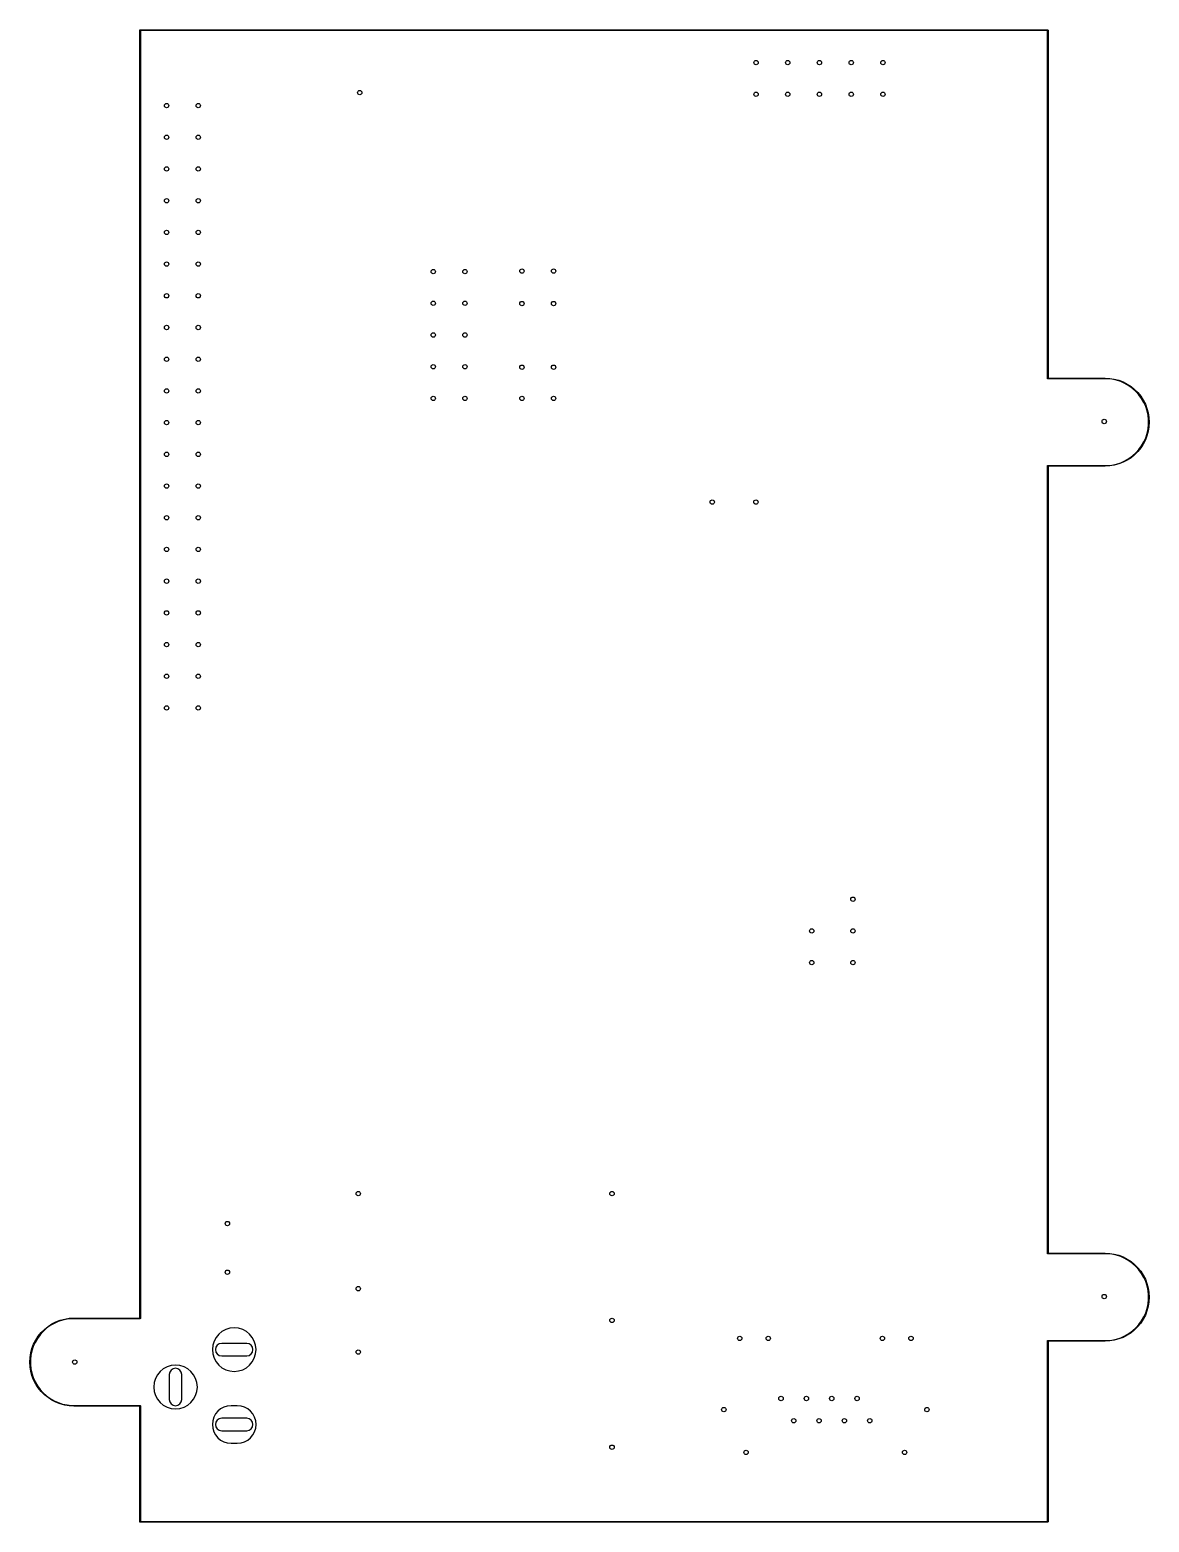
# Model space of a CAD drawing. Header units: inches. Extents: x -1.75 to 1.78, y 0 to 4.71.
import ezdxf

# ---------------------------------------------------------------- set-up
doc = ezdxf.new("R2010")
doc.units = ezdxf.units.IN
doc.header["$MEASUREMENT"] = 0
doc.layers.add('BLACK', color=250, linetype='CONTINUOUS')

msp = doc.modelspace()

# ---------------------------------------------------------------- linework, layer by layer
at = {"layer": 'BLACK', "linetype": 'CONTINUOUS'}
for p, q in [((-1.4065, 4.7047), (-1.4064, 4.7051)), ((-1.4065, 0.6427), (-1.4065, 4.7047)), ((-1.4064, 4.7051), (-1.4059, 4.7056)), ((-1.4059, 4.7056), (-1.4055, 4.7057)), ((-1.4055, 4.7057), (1.4567, 4.7057)), ((-1.4045, 4.7037), (-1.4045, 0.6417)), ((1.4557, 4.7037), (-1.4045, 4.7037)), ((1.4557, 3.6063), (1.4557, 4.7037)), ((1.4567, 4.7057), (1.4571, 4.7056)), ((1.4571, 4.7056), (1.4576, 4.7051)), ((1.4576, 4.7051), (1.4577, 4.7047)), ((1.4577, 4.7047), (1.4577, 3.6073)), ((1.4558, 3.6059), (1.4557, 3.6063)), ((1.4563, 3.6054), (1.4558, 3.6059)), ((1.4567, 3.6053), (1.4563, 3.6054)), ((1.6378, 3.6053), (1.4567, 3.6053)), ((1.4577, 3.6073), (1.6378, 3.6073)), ((1.6378, 3.6073), (1.6523, 3.6065)), ((1.645, 3.6053), (1.6378, 3.6053)), ((1.6592, 3.6038), (1.645, 3.6053)), ((1.6523, 3.6065), (1.6666, 3.6043)), ((1.6733, 3.6008), (1.6592, 3.6038)), ((1.6666, 3.6043), (1.6807, 3.6005)), ((1.6869, 3.5964), (1.6733, 3.6008)), ((1.6807, 3.6005), (1.6942, 3.5953)), ((1.7, 3.5906), (1.6869, 3.5964)), ((1.6942, 3.5953), (1.7072, 3.5887)), ((1.7124, 3.5834), (1.7, 3.5906)), ((1.7072, 3.5887), (1.7194, 3.5808)), ((1.724, 3.575), (1.7124, 3.5834)), ((1.7194, 3.5808), (1.7307, 3.5716)), ((1.7347, 3.5654), (1.724, 3.575)), ((1.7307, 3.5716), (1.7409, 3.5614)), ((1.7443, 3.5547), (1.7347, 3.5654)), ((1.7409, 3.5614), (1.7501, 3.5501)), ((1.7527, 3.5431), (1.7443, 3.5547)), ((1.7501, 3.5501), (1.758, 3.5379)), ((1.7599, 3.5307), (1.7527, 3.5431)), ((1.758, 3.5379), (1.7646, 3.525)), ((1.7657, 3.5176), (1.7599, 3.5307)), ((1.7646, 3.525), (1.7698, 3.5114)), ((1.7701, 3.504), (1.7657, 3.5176)), ((1.7698, 3.5114), (1.7735, 3.4974)), ((1.7731, 3.4899), (1.7701, 3.504)), ((1.7746, 3.4757), (1.7731, 3.4899)), ((1.7735, 3.4974), (1.7758, 3.483)), ((1.7758, 3.483), (1.7766, 3.4685)), ((1.7735, 3.4397), (1.7698, 3.4256)), ((1.7701, 3.433), (1.7731, 3.4471)), ((1.7731, 3.4471), (1.7746, 3.4613)), ((1.7758, 3.454), (1.7735, 3.4397)), ((1.7746, 3.4613), (1.7746, 3.4757)), ((1.7766, 3.4685), (1.7758, 3.454)), ((1.7443, 3.3823), (1.7527, 3.3939)), ((1.758, 3.3991), (1.7501, 3.3869)), ((1.7527, 3.3939), (1.7599, 3.4063)), ((1.7646, 3.4121), (1.758, 3.3991)), ((1.7599, 3.4063), (1.7657, 3.4194)), ((1.7698, 3.4256), (1.7646, 3.4121)), ((1.7657, 3.4194), (1.7701, 3.433)), ((1.6869, 3.3406), (1.7, 3.3464)), ((1.7072, 3.3483), (1.6942, 3.3417)), ((1.7, 3.3464), (1.7124, 3.3536)), ((1.7194, 3.3562), (1.7072, 3.3483)), ((1.7124, 3.3536), (1.724, 3.362)), ((1.7307, 3.3654), (1.7194, 3.3562)), ((1.724, 3.362), (1.7347, 3.3716)), ((1.7409, 3.3756), (1.7307, 3.3654)), ((1.7347, 3.3716), (1.7443, 3.3823)), ((1.7501, 3.3869), (1.7409, 3.3756)), ((1.4557, 3.3307), (1.4558, 3.3311)), ((1.4557, 0.8465), (1.4557, 3.3307)), ((1.4558, 3.3311), (1.4563, 3.3316)), ((1.4563, 3.3316), (1.4567, 3.3317)), ((1.4567, 3.3317), (1.6378, 3.3317)), ((1.6378, 3.3297), (1.4577, 3.3297)), ((1.4577, 3.3297), (1.4577, 0.8474)), ((1.6378, 3.3317), (1.645, 3.3317)), ((1.6523, 3.3305), (1.6378, 3.3297)), ((1.645, 3.3317), (1.6592, 3.3332)), ((1.6666, 3.3328), (1.6523, 3.3305)), ((1.6592, 3.3332), (1.6733, 3.3362)), ((1.6807, 3.3365), (1.6666, 3.3328)), ((1.6733, 3.3362), (1.6869, 3.3406)), ((1.6942, 3.3417), (1.6807, 3.3365)), ((1.4577, 0.8474), (1.6378, 0.8474)), ((1.6378, 0.8474), (1.6523, 0.8467)), ((1.4558, 0.8461), (1.4557, 0.8465)), ((1.4563, 0.8455), (1.4558, 0.8461)), ((1.4567, 0.8455), (1.4563, 0.8455)), ((1.6378, 0.8455), (1.4567, 0.8455)), ((1.645, 0.8455), (1.6378, 0.8455)), ((1.6592, 0.844), (1.645, 0.8455)), ((1.6523, 0.8467), (1.6666, 0.8444)), ((1.6733, 0.841), (1.6592, 0.844)), ((1.6666, 0.8444), (1.6807, 0.8406)), ((1.6869, 0.8366), (1.6733, 0.841)), ((1.6807, 0.8406), (1.6942, 0.8354)), ((1.7, 0.8307), (1.6869, 0.8366)), ((1.6942, 0.8354), (1.7072, 0.8288)), ((1.7124, 0.8236), (1.7, 0.8307)), ((1.7072, 0.8288), (1.7194, 0.8209)), ((1.724, 0.8151), (1.7124, 0.8236)), ((1.7194, 0.8209), (1.7307, 0.8118)), ((1.7347, 0.8055), (1.724, 0.8151)), ((1.7307, 0.8118), (1.7409, 0.8015)), ((1.7443, 0.7949), (1.7347, 0.8055)), ((1.7409, 0.8015), (1.7501, 0.7902)), ((1.7527, 0.7833), (1.7443, 0.7949)), ((1.7501, 0.7902), (1.758, 0.7781)), ((1.7599, 0.7709), (1.7527, 0.7833)), ((1.758, 0.7781), (1.7646, 0.7651)), ((1.7657, 0.7578), (1.7599, 0.7709)), ((1.7646, 0.7651), (1.7698, 0.7515)), ((1.7701, 0.7441), (1.7657, 0.7578)), ((1.7698, 0.7515), (1.7735, 0.7375)), ((1.7731, 0.7301), (1.7701, 0.7441)), ((1.7746, 0.7158), (1.7731, 0.7301)), ((1.7735, 0.7375), (1.7758, 0.7232)), ((1.7746, 0.7015), (1.7746, 0.7158)), ((1.7758, 0.7232), (1.7766, 0.7087)), ((1.7766, 0.7087), (1.7758, 0.6942)), ((1.7599, 0.6465), (1.7657, 0.6596)), ((1.7698, 0.6658), (1.7646, 0.6522)), ((1.7657, 0.6596), (1.7701, 0.6732)), ((1.7735, 0.6798), (1.7698, 0.6658)), ((1.7701, 0.6732), (1.7731, 0.6872)), ((1.7731, 0.6872), (1.7746, 0.7015)), ((1.7758, 0.6942), (1.7735, 0.6798)), ((-1.707, 0.6071), (-1.6957, 0.6162)), ((-1.6888, 0.6188), (-1.7004, 0.6104)), ((-1.6957, 0.6162), (-1.6836, 0.6241)), ((-1.6764, 0.626), (-1.6888, 0.6188)), ((-1.6836, 0.6241), (-1.6706, 0.6307)), ((-1.6633, 0.6318), (-1.6764, 0.626)), ((-1.6706, 0.6307), (-1.6571, 0.6359)), ((-1.6496, 0.6363), (-1.6633, 0.6318)), ((-1.6571, 0.6359), (-1.643, 0.6397)), ((-1.6356, 0.6392), (-1.6496, 0.6363)), ((-1.643, 0.6397), (-1.6287, 0.642)), ((-1.6213, 0.6407), (-1.6356, 0.6392)), ((-1.6287, 0.642), (-1.6142, 0.6427)), ((-1.6142, 0.6407), (-1.6213, 0.6407)), ((-1.6142, 0.6427), (-1.4065, 0.6427)), ((-1.4055, 0.6407), (-1.6142, 0.6407)), ((-1.4051, 0.6408), (-1.4055, 0.6407)), ((-1.4046, 0.6414), (-1.4051, 0.6408)), ((-1.4045, 0.6417), (-1.4046, 0.6414)), ((1.7409, 0.6158), (1.7307, 0.6055)), ((1.7347, 0.6118), (1.7443, 0.6224)), ((1.7501, 0.6271), (1.7409, 0.6158)), ((1.7443, 0.6224), (1.7527, 0.634)), ((1.758, 0.6393), (1.7501, 0.6271)), ((1.7527, 0.634), (1.7599, 0.6465)), ((1.7646, 0.6522), (1.758, 0.6393)), ((-1.7362, 0.5661), (-1.7421, 0.553)), ((-1.741, 0.5604), (-1.7344, 0.5733)), ((-1.7291, 0.5786), (-1.7362, 0.5661)), ((-1.7344, 0.5733), (-1.7264, 0.5855)), ((-1.7206, 0.5902), (-1.7291, 0.5786)), ((-1.7264, 0.5855), (-1.7173, 0.5968)), ((-1.711, 0.6008), (-1.7206, 0.5902)), ((-1.7173, 0.5968), (-1.707, 0.6071)), ((-1.7004, 0.6104), (-1.711, 0.6008)), ((1.4557, 0.5709), (1.4558, 0.5712)), ((1.4557, 0.001), (1.4557, 0.5709)), ((1.4558, 0.5712), (1.4563, 0.5718)), ((1.4563, 0.5718), (1.4567, 0.5719)), ((1.4567, 0.5719), (1.6378, 0.5719)), ((1.6378, 0.5699), (1.4577, 0.5699)), ((1.4577, 0.5699), (1.4577, 0)), ((1.6378, 0.5719), (1.645, 0.5719)), ((1.6523, 0.5706), (1.6378, 0.5699)), ((1.645, 0.5719), (1.6592, 0.5733)), ((1.6666, 0.5729), (1.6523, 0.5706)), ((1.6592, 0.5733), (1.6733, 0.5763)), ((1.6807, 0.5767), (1.6666, 0.5729)), ((1.6733, 0.5763), (1.6869, 0.5808)), ((1.6942, 0.5819), (1.6807, 0.5767)), ((1.6869, 0.5808), (1.7, 0.5866)), ((1.7072, 0.5885), (1.6942, 0.5819)), ((1.7, 0.5866), (1.7124, 0.5938)), ((1.7194, 0.5964), (1.7072, 0.5885)), ((1.7124, 0.5938), (1.724, 0.6022)), ((1.7307, 0.6055), (1.7194, 0.5964)), ((1.724, 0.6022), (1.7347, 0.6118)), ((-1.753, 0.5039), (-1.7522, 0.5184)), ((-1.7522, 0.5184), (-1.7499, 0.5328)), ((-1.7495, 0.5254), (-1.751, 0.5111)), ((-1.7499, 0.5328), (-1.7462, 0.5468)), ((-1.7465, 0.5394), (-1.7495, 0.5254)), ((-1.7421, 0.553), (-1.7465, 0.5394)), ((-1.7462, 0.5468), (-1.741, 0.5604)), ((-1.0692, 0.563), (-1.1479, 0.563)), ((-1.1479, 0.5236), (-1.0692, 0.5236)), ((-1.7522, 0.4894), (-1.753, 0.5039)), ((-1.7499, 0.4751), (-1.7522, 0.4894)), ((-1.751, 0.5111), (-1.751, 0.4968)), ((-1.751, 0.4968), (-1.7495, 0.4825)), ((-1.7462, 0.4611), (-1.7499, 0.4751)), ((-1.7495, 0.4825), (-1.7465, 0.4685)), ((-1.7465, 0.4685), (-1.7421, 0.4548)), ((-1.741, 0.4475), (-1.7462, 0.4611)), ((-1.7421, 0.4548), (-1.7362, 0.4417)), ((-1.7344, 0.4345), (-1.741, 0.4475)), ((-1.7362, 0.4417), (-1.7291, 0.4293)), ((-1.7264, 0.4224), (-1.7344, 0.4345)), ((-1.7291, 0.4293), (-1.7206, 0.4177)), ((-1.3133, 0.4646), (-1.3133, 0.3858)), ((-1.2739, 0.3858), (-1.2739, 0.4646)), ((-1.7173, 0.4111), (-1.7264, 0.4224)), ((-1.7206, 0.4177), (-1.711, 0.4071)), ((-1.707, 0.4008), (-1.7173, 0.4111)), ((-1.711, 0.4071), (-1.7004, 0.3975)), ((-1.6957, 0.3917), (-1.707, 0.4008)), ((-1.7004, 0.3975), (-1.6888, 0.389)), ((-1.6836, 0.3838), (-1.6957, 0.3917)), ((-1.6888, 0.389), (-1.6764, 0.3819)), ((-1.6706, 0.3772), (-1.6836, 0.3838)), ((-1.6764, 0.3819), (-1.6633, 0.376)), ((-1.6571, 0.3719), (-1.6706, 0.3772)), ((-1.6633, 0.376), (-1.6496, 0.3716)), ((-1.643, 0.3682), (-1.6571, 0.3719)), ((-1.6496, 0.3716), (-1.6356, 0.3686)), ((-1.6287, 0.3659), (-1.643, 0.3682)), ((-1.6356, 0.3686), (-1.6213, 0.3671)), ((-1.6142, 0.3652), (-1.6287, 0.3659)), ((-1.6213, 0.3671), (-1.6142, 0.3671)), ((-1.6142, 0.3671), (-1.4055, 0.3671)), ((-1.4065, 0.3652), (-1.6142, 0.3652)), ((-1.4065, 0), (-1.4065, 0.3652)), ((-1.4055, 0.3671), (-1.4051, 0.3671)), ((-1.4051, 0.3671), (-1.4046, 0.3665)), ((-1.4046, 0.3665), (-1.4045, 0.3661)), ((-1.4045, 0.3661), (-1.4045, 0.001)), ((-1.0987, 0.3661), (-1.1184, 0.3661)), ((-1.0692, 0.3268), (-1.1479, 0.3268)), ((-1.1479, 0.2874), (-1.0692, 0.2874)), ((-1.1184, 0.248), (-1.0987, 0.248)), ((-1.4064, -0.0004), (-1.4065, 0)), ((-1.4045, 0.001), (1.4557, 0.001)), ((1.4577, 0), (1.4576, -0.0004)), ((-1.4059, -0.0009), (-1.4064, -0.0004)), ((-1.4055, -0.001), (-1.4059, -0.0009)), ((1.4567, -0.001), (-1.4055, -0.001)), ((1.4571, -0.0009), (1.4567, -0.001)), ((1.4576, -0.0004), (1.4571, -0.0009))]:
    msp.add_line(p, q, dxfattribs=at)
at = {"layer": 'BLACK'}
for centre in [(0.537, 4.6024), (0.537, 4.6024), (0.637, 4.6024), (0.637, 4.6024), (0.737, 4.6024), (0.737, 4.6024), (0.837, 4.6024), (0.837, 4.6024), (0.937, 4.6024), (0.937, 4.6024), (-1.3219, 4.4669), (-1.3219, 4.4669), (-1.2219, 4.4669), (-1.2219, 4.4669), (-0.7126, 4.5079), (-0.7126, 4.5079), (0.537, 4.5024), (0.537, 4.5024), (0.637, 4.5024), (0.637, 4.5024), (0.737, 4.5024), (0.737, 4.5024), (0.837, 4.5024), (0.837, 4.5024), (0.937, 4.5024), (0.937, 4.5024), (-1.3219, 4.3669), (-1.3219, 4.3669), (-1.2219, 4.3669), (-1.2219, 4.3669), (-1.3219, 4.2669), (-1.3219, 4.2669), (-1.2219, 4.2669), (-1.2219, 4.2669), (-1.3219, 4.1669), (-1.3219, 4.1669), (-1.2219, 4.1669), (-1.2219, 4.1669), (-1.3219, 4.0669), (-1.3219, 4.0669), (-1.2219, 4.0669), (-1.2219, 4.0669), (-1.3219, 3.9669), (-1.3219, 3.9669), (-1.2219, 3.9669), (-1.2219, 3.9669), (-0.4809, 3.9433), (-0.4809, 3.9433), (-0.3809, 3.9433), (-0.3809, 3.9433), (-0.2013, 3.9449), (-0.2013, 3.9449), (-0.1013, 3.9449), (-0.1013, 3.9449), (-1.3219, 3.8669), (-1.3219, 3.8669), (-1.2219, 3.8669), (-1.2219, 3.8669), (-0.4809, 3.8433), (-0.4809, 3.8433), (-0.3809, 3.8433), (-0.3809, 3.8433), (-0.2013, 3.8425), (-0.2013, 3.8425), (-0.1013, 3.8425), (-0.1013, 3.8425), (-1.3219, 3.7669), (-1.3219, 3.7669), (-1.2219, 3.7669), (-1.2219, 3.7669), (-0.4809, 3.7433), (-0.4809, 3.7433), (-0.3809, 3.7433), (-0.3809, 3.7433), (-1.3219, 3.6669), (-1.3219, 3.6669), (-1.2219, 3.6669), (-1.2219, 3.6669), (-0.4809, 3.6433), (-0.4809, 3.6433), (-0.3809, 3.6433), (-0.3809, 3.6433), (-0.2013, 3.6417), (-0.2013, 3.6417), (-0.1013, 3.6417), (-0.1013, 3.6417), (-1.3219, 3.5669), (-1.3219, 3.5669), (-1.2219, 3.5669), (-1.2219, 3.5669), (-0.4809, 3.5433), (-0.4809, 3.5433), (-0.3809, 3.5433), (-0.3809, 3.5433), (-0.2013, 3.5433), (-0.2013, 3.5433), (-0.1013, 3.5433), (-0.1013, 3.5433), (-1.3219, 3.4669), (-1.3219, 3.4669), (-1.2219, 3.4669), (-1.2219, 3.4669), (1.6348, 3.4705), (1.6348, 3.4705), (-1.3219, 3.3669), (-1.3219, 3.3669), (-1.2219, 3.3669), (-1.2219, 3.3669), (-1.3219, 3.2669), (-1.3219, 3.2669), (-1.2219, 3.2669), (-1.2219, 3.2669), (0.3987, 3.2165), (0.3987, 3.2165), (0.5364, 3.2165), (0.5364, 3.2165), (-1.3219, 3.1669), (-1.3219, 3.1669), (-1.2219, 3.1669), (-1.2219, 3.1669), (-1.3219, 3.0669), (-1.3219, 3.0669), (-1.2219, 3.0669), (-1.2219, 3.0669), (-1.3219, 2.9669), (-1.3219, 2.9669), (-1.2219, 2.9669), (-1.2219, 2.9669), (-1.3219, 2.8669), (-1.3219, 2.8669), (-1.2219, 2.8669), (-1.2219, 2.8669), (-1.3219, 2.7669), (-1.3219, 2.7669), (-1.2219, 2.7669), (-1.2219, 2.7669), (-1.3219, 2.6669), (-1.3219, 2.6669), (-1.2219, 2.6669), (-1.2219, 2.6669), (-1.3219, 2.5669), (-1.3219, 2.5669), (-1.2219, 2.5669), (-1.2219, 2.5669), (0.8425, 1.9638), (0.8425, 1.9638), (0.7126, 1.8638), (0.7126, 1.8638), (0.8425, 1.8638), (0.8425, 1.8638), (0.7126, 1.7638), (0.7126, 1.7638), (0.8425, 1.7638), (0.8425, 1.7638), (-0.7172, 1.0354), (-0.7172, 1.0354), (0.0828, 1.0354), (0.0828, 1.0354), (-1.1299, 0.9409), (-1.1299, 0.9409), (-1.1299, 0.7874), (-1.1299, 0.7874), (-0.7172, 0.7354), (-0.7172, 0.7354), (1.6348, 0.7106), (1.6348, 0.7106), (0.0828, 0.6354), (0.0828, 0.6354), (0.4854, 0.5787), (0.4854, 0.5787), (0.5756, 0.5787), (0.5756, 0.5787), (0.9354, 0.5787), (0.9354, 0.5787), (1.0256, 0.5787), (1.0256, 0.5787), (-0.7172, 0.5354), (-0.7172, 0.5354), (-1.6112, 0.5039), (-1.6112, 0.5039), (0.6157, 0.389), (0.6157, 0.389), (0.6957, 0.389), (0.6957, 0.389), (0.7757, 0.389), (0.7757, 0.389), (0.8557, 0.389), (0.8557, 0.389), (0.4354, 0.3539), (0.4354, 0.3539), (1.0756, 0.3539), (1.0756, 0.3539), (0.6557, 0.3189), (0.6557, 0.3189), (0.7357, 0.3189), (0.7357, 0.3189), (0.8157, 0.3189), (0.8157, 0.3189), (0.8957, 0.3189), (0.8957, 0.3189), (0.0828, 0.2354), (0.0828, 0.2354), (0.5055, 0.2189), (0.5055, 0.2189), (1.0055, 0.2189), (1.0055, 0.2189)]:
    msp.add_circle(centre, 0.00689, dxfattribs=at)
for centre, radius, start, end in [((-1.1086, 0.5433), 0.0689, 90, 270), ((-1.1086, 0.5433), 0.0689, -90, 90), ((-1.1479, 0.5433), 0.0197, 90, 270), ((-1.0692, 0.5433), 0.0197, -90, 90), ((-1.2936, 0.4252), 0.0689, 90, 270), ((-1.2936, 0.4646), 0.0197, 0, 180), ((-1.2936, 0.4252), 0.0689, -90, 90), ((-1.2936, 0.3858), 0.0197, 180, 360), ((-1.1184, 0.3071), 0.0591, 90, 270), ((-1.0987, 0.3071), 0.0591, -90, 90), ((-1.1479, 0.3071), 0.0197, 90, 270), ((-1.0692, 0.3071), 0.0197, -90, 90)]:
    msp.add_arc(centre, radius, start, end, dxfattribs=at)

doc.saveas('drawing.dxf')
